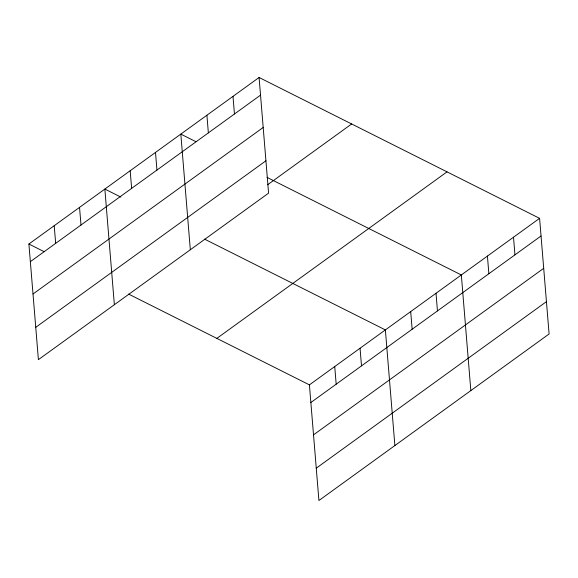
<?xml version="1.0" encoding="UTF-8"?>
<svg xmlns="http://www.w3.org/2000/svg" width="578" height="578" viewBox="0 0 578 578"><rect width="100%" height="100%" fill="white"/><g stroke="black" fill="none" stroke-linecap="round" stroke-linejoin="round"><path stroke-width="0.87" d="M259.081 77.488L268.589 193.131L38.408 359.661L28.9 244.017L259.081 77.488L539.592 218.34L549.1 333.983L318.919 500.512L309.411 384.869L128.619 294.086M30.352 261.661L260.534 95.132M33.011 294L263.192 127.471M35.749 327.321L265.931 160.792M267.6 184.772L351.648 123.967M216.844 338.39L447.025 171.854M309.411 384.869L539.592 218.34M310.863 402.512L541.044 235.983M313.522 434.851L543.703 268.322M316.26 468.173L546.441 301.644M195.978 141.718L180.82 134.103L190.328 249.754M267.007 177.381L461.331 274.962L470.839 390.605M120.816 197.076L104.856 189.064L114.365 304.707M204.583 239.133L385.374 329.915L394.882 445.559M28.9 244.017L44.065 251.632M513.502 237.211L514.955 254.855M487.42 256.083L488.865 273.726M436.014 293.277L437.459 310.921M410.691 311.593L412.143 329.236M360.051 348.231L361.503 365.874M334.734 366.553L336.179 384.189M232.992 96.36L234.444 114.003M206.91 115.232L208.355 132.875M155.496 152.426L156.949 170.069M130.18 170.741L131.632 188.385M79.54 207.379L80.992 225.023M54.216 225.702L55.669 243.338"/></g></svg>
